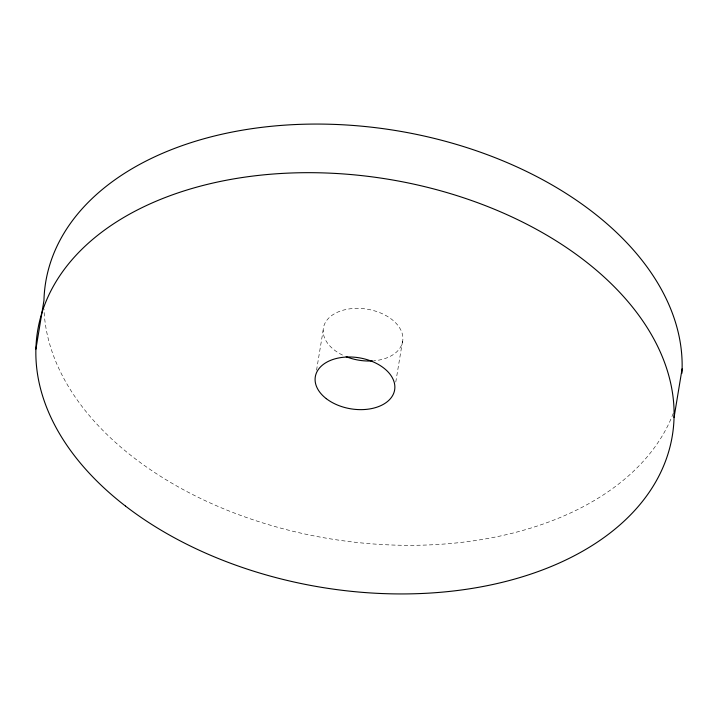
<?xml version="1.0" encoding="UTF-8"?>
<svg xmlns="http://www.w3.org/2000/svg" width="718" height="718" viewBox="0 0 718 718"><rect width="100%" height="100%" fill="white"/><g stroke="black" fill="none" stroke-linecap="round" stroke-linejoin="round"><path stroke-width="0.54" stroke-dasharray="3.59 2.69" d="M316.557 370.192L323.136 330.415M395.771 382.057L402.906 338.968M673.278 413.29A321.646 206.748 9.4 0 1 329.302 538.68A321.646 206.748 9.4 0 1 43.995 309.171M342.495 355.051A40.208 25.848 9.4 0 1 335.028 313.443A40.208 25.848 9.4 0 1 397.53 324.931A40.208 25.848 9.4 0 1 373.809 360.804"/><path stroke-width="1.08" d="M35.9 349.119L43.951 300.501A321.646 206.748 9.4 0 1 371.825 127.23A321.646 206.748 9.4 0 1 681.912 373.279M674.049 417.499L682.1 368.881M372.696 360.894A40.208 25.848 9.4 0 1 346.175 356.684M125.515 506.091A321.646 206.748 9.4 0 0 661.772 470.128A321.646 206.748 9.4 0 0 277.633 173.702A321.646 206.748 9.4 0 0 125.515 506.091M326.295 398.661A40.208 25.848 9.4 0 0 393.329 394.164A40.208 25.848 9.4 0 0 345.304 357.106A40.208 25.848 9.4 0 0 326.295 398.661"/></g></svg>
